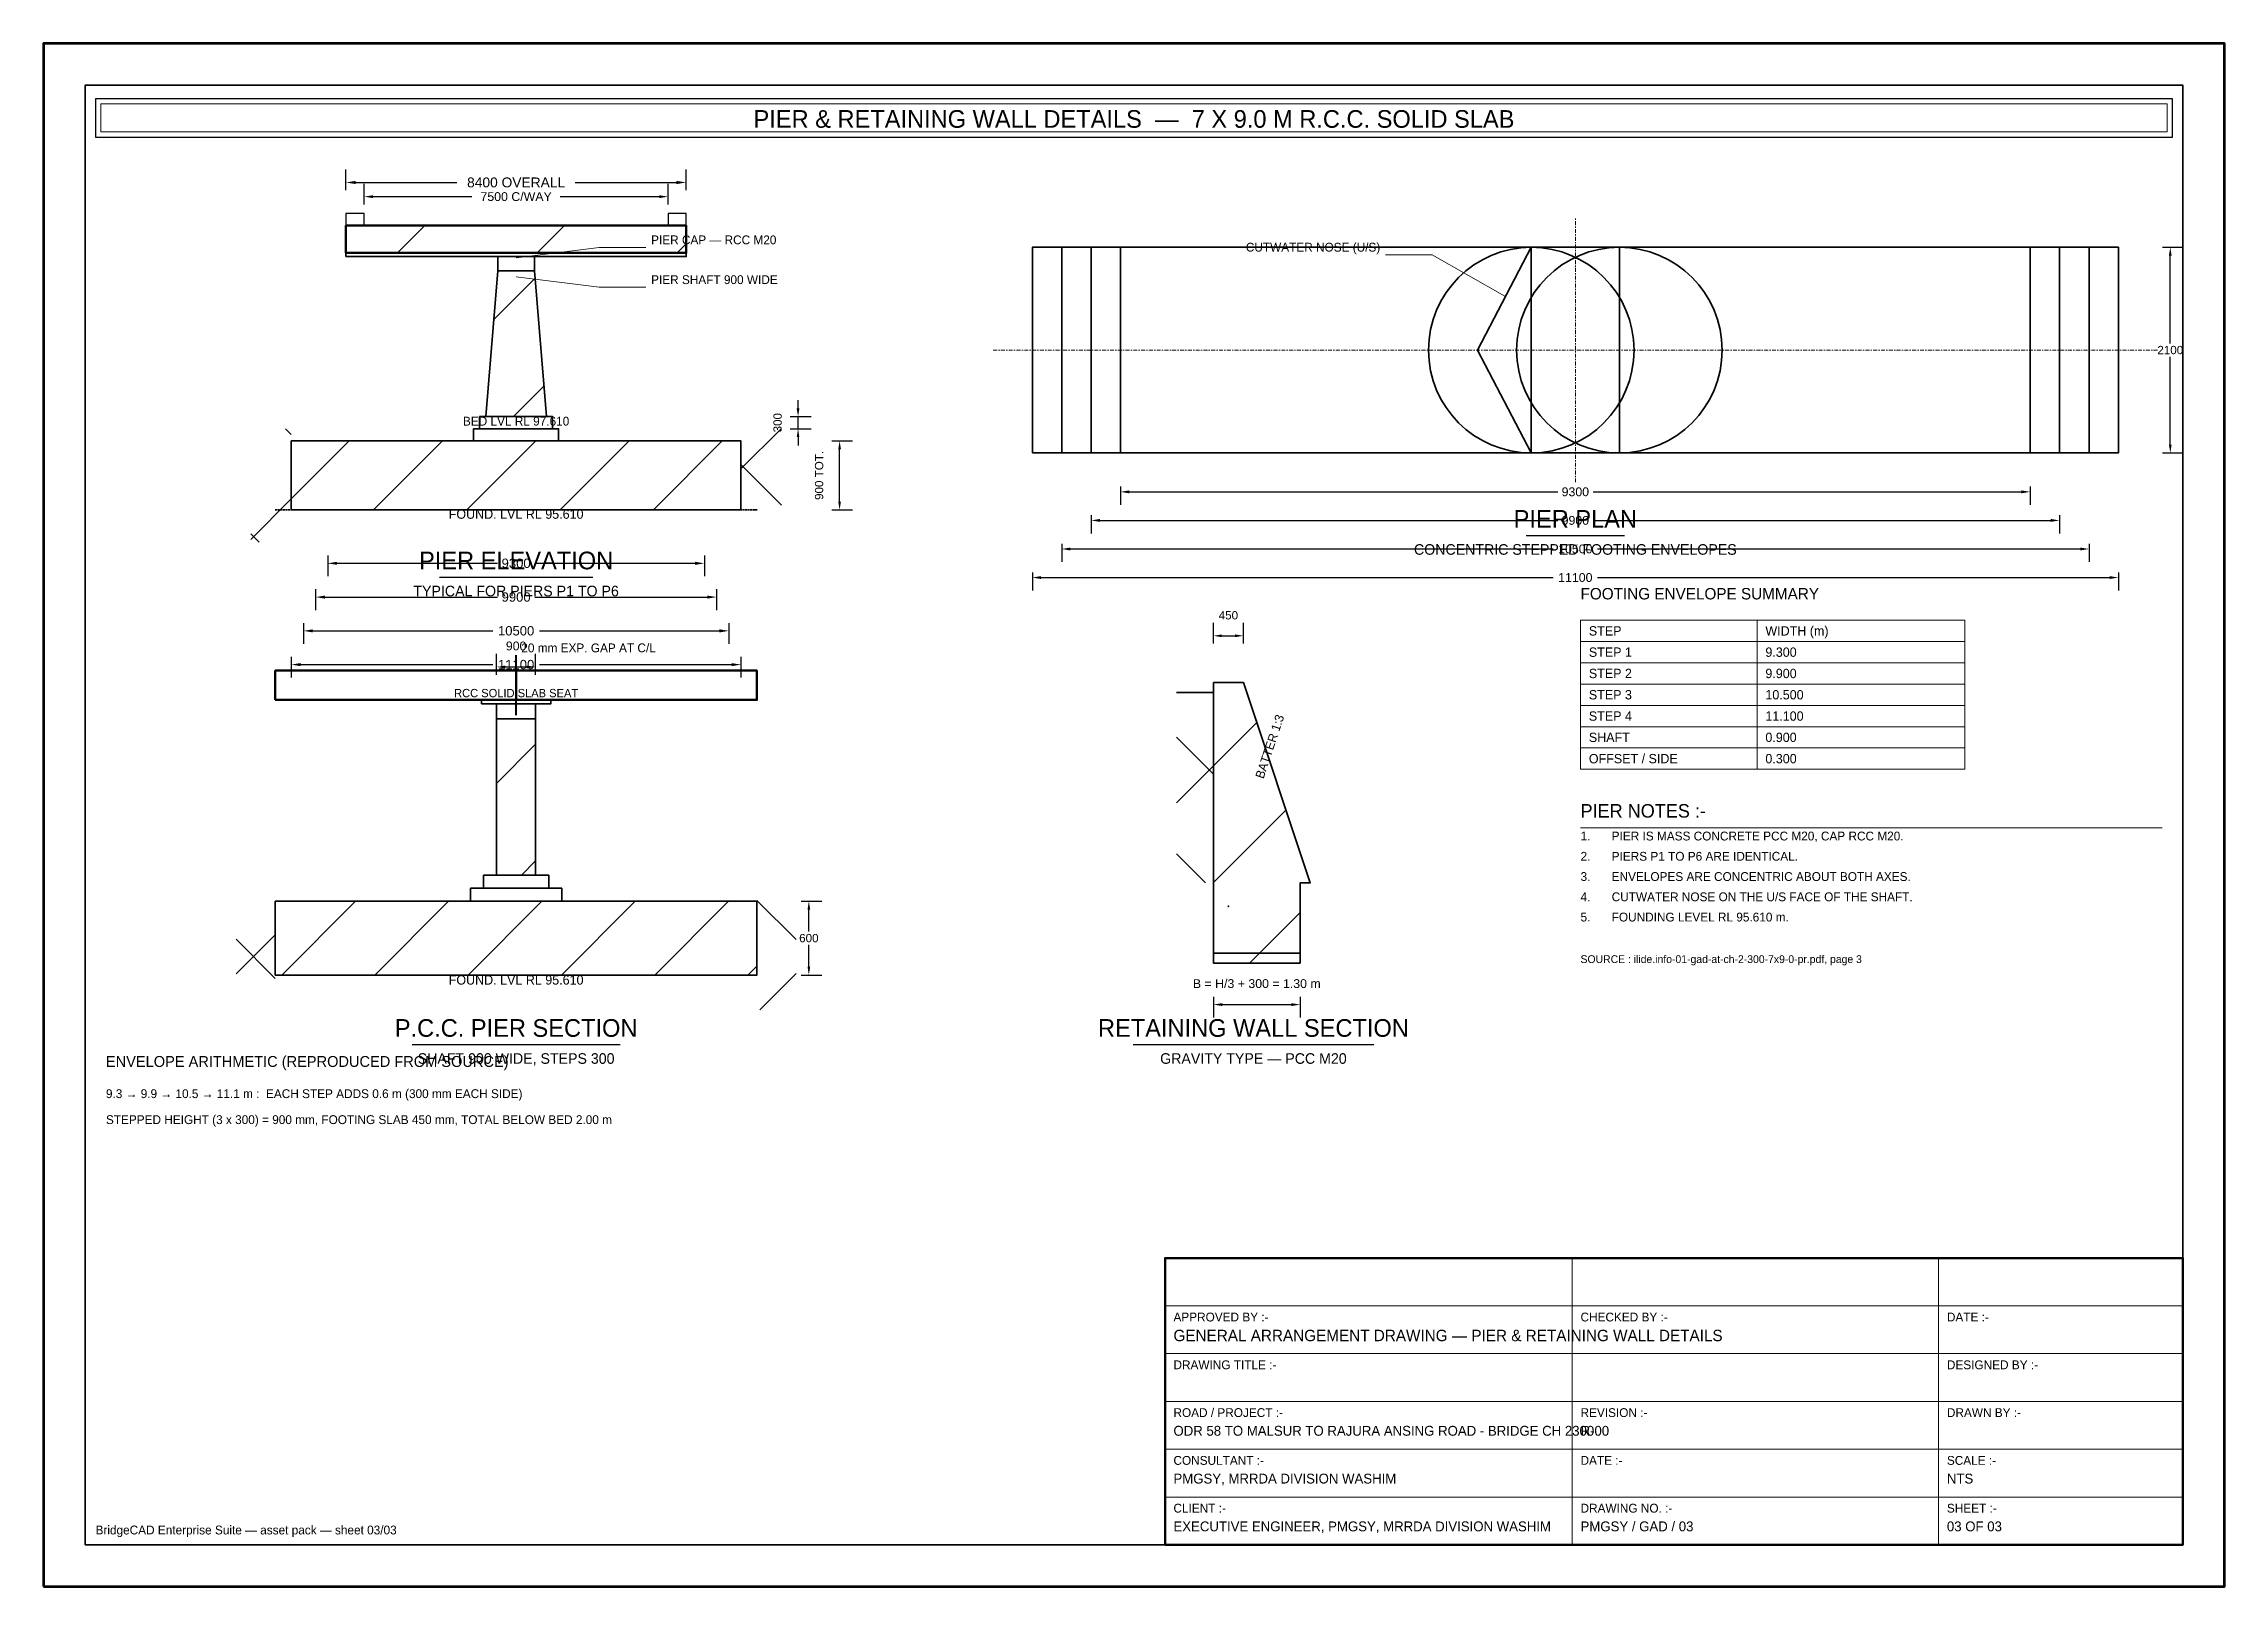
# Model space of a CAD drawing. Header units: metres. Extents: x 0 to 420, y 0 to 297.
import ezdxf
from ezdxf.enums import TextEntityAlignment as Align

# ---------------------------------------------------------------- set-up
doc = ezdxf.new("R2010")
doc.units = ezdxf.units.M
doc.linetypes.add('CENTER', pattern=[1.5, 0.75, -0.25, 0.25, -0.25])
doc.linetypes.add('DASHED', pattern=[0.5, 0.375, -0.125])
for name, color, linetype, lineweight in [('BORDER-INNER', 7, 'Continuous', 35), ('BORDER-OUTER', 7, 'Continuous', 70), ('CIVIL-GROUND', 3, 'Continuous', 35), ('DIM-LEADER', 3, 'Continuous', 18), ('DIM-LINEAR', 3, 'Continuous', 18), ('FOUND-CAP', 2, 'Continuous', 35), ('FOUND-OPEN', 2, 'Continuous', 35), ('FOUND-SOIL', 34, 'Continuous', 18), ('STRUC-CENTRE', 6, 'CENTER', 18), ('STRUC-HATCHING', 8, 'Continuous', 18), ('SUB-ABUT', 3, 'Continuous', 35), ('SUB-EXPJOINT', 6, 'Continuous', 25), ('SUB-PIER', 2, 'Continuous', 35), ('SUPER-DECK', 2, 'Continuous', 50), ('SUPER-KERB', 7, 'Continuous', 25), ('SUPER-WEARING', 8, 'Continuous', 25), ('TABL', 7, 'Continuous', 18), ('TEXT-GENERAL', 7, 'Continuous', 18), ('TEXT-HEADER', 7, 'Continuous', 25), ('TEXT-LEVEL', 5, 'Continuous', 18), ('TEXT-SPEC', 7, 'Continuous', 13), ('TEXT-TITLE', 7, 'Continuous', 25), ('TITLEBLK-BOX', 7, 'Continuous', 50), ('TITLEBLK-TEXT', 7, 'Continuous', 18)]:
    doc.layers.add(name, color=color, linetype=linetype, lineweight=lineweight)
doc.styles.add('BRIDGE_STD', font='Arial.ttf')
doc.dimstyles.new('pmb100', dxfattribs={"dimtxt": 2.5, "dimasz": 0.9375, "dimexe": 2.5, "dimexo": 2.5, "dimtad": 0, "dimtih": 1, "dimdec": 0, "dimtxsty": 'BRIDGE_STD', "dimcen": 2.5, "dimazin": 3, "dimtfac": 1, "dimtmove": 0, "dimatfit": 3})

msp = doc.modelspace()

# ---------------------------------------------------------------- hatches: boundary and pattern name
at = {"layer": 'FOUND-SOIL'}
h = msp.add_hatch(dxfattribs=at)
h.set_pattern_fill('ANSI37', scale=6)
h.paths.add_polyline_path([(39.89, 201), (47.7, 201), (47.7, 222.85), (39.89, 222.85)])
h = msp.add_hatch(dxfattribs=at)
h.set_pattern_fill('ANSI37', scale=6)
h.paths.add_polyline_path([(134.3, 201), (142.11, 201), (142.11, 222.85), (134.3, 222.85)])
h = msp.add_hatch(dxfattribs=at)
h.set_pattern_fill('ANSI37', scale=5)
h.paths.add_polyline_path([(218.21, 135.43), (225.29, 135.43), (225.29, 172.07), (218.21, 172.07)])
h = msp.add_hatch(dxfattribs=at)
h.set_pattern_fill('ANSI37', scale=6)
h.paths.add_polyline_path([(37.09, 111), (44.62, 111), (44.62, 134.4), (37.09, 134.4)])
h = msp.add_hatch(dxfattribs=at)
h.set_pattern_fill('ANSI37', scale=6)
h.paths.add_polyline_path([(137.38, 111), (144.91, 111), (144.91, 134.4), (137.38, 134.4)])
at = {"layer": 'STRUC-HATCHING'}
h = msp.add_hatch(dxfattribs=at)
h.set_pattern_fill('ANSI31', scale=6)
h.paths.add_polyline_path([(58.23, 256.71), (123.77, 256.71), (123.77, 261.98), (58.23, 261.98)])
h = msp.add_hatch(dxfattribs=at)
h.set_pattern_fill('ANSI31', scale=5)
h.paths.add_polyline_path([(87.49, 253.28), (94.51, 253.28), (96.85, 225.19), (85.15, 225.19)])
h = msp.add_hatch(dxfattribs=at)
h.set_pattern_fill('ANSI31', scale=4)
h.paths.add_polyline_path([(47.7, 207.24), (134.3, 207.24), (134.3, 220.51), (47.7, 220.51)])
h = msp.add_hatch(dxfattribs=at)
h.set_pattern_fill('ANSI31', scale=5)
h.paths.add_polyline_path([(225.29, 174), (231.07, 174), (243.93, 135.43), (242, 135.43), (242, 120), (225.29, 120)])
h = msp.add_hatch(dxfattribs=at)
h.set_pattern_fill('ANSI31', scale=5)
h.paths.add_polyline_path([(87.24, 167), (94.76, 167), (94.76, 136.91), (87.24, 136.91)])
h = msp.add_hatch(dxfattribs=at)
h.set_pattern_fill('ANSI31', scale=4)
h.paths.add_polyline_path([(44.62, 117.69), (137.38, 117.69), (137.38, 131.89), (44.62, 131.89)])

# ---------------------------------------------------------------- linework, layer by layer
at = {"layer": 'BORDER-INNER', "lineweight": 35}
msp.add_lwpolyline([(8, 8), (412, 8), (412, 289), (8, 289), (8, 8)], dxfattribs=at)
at = {"layer": 'BORDER-INNER', "lineweight": 25}
msp.add_lwpolyline([(10, 279), (410, 279), (410, 286.4), (10, 286.4), (10, 279)], dxfattribs=at)
at = {"layer": 'BORDER-INNER', "lineweight": 9}
msp.add_lwpolyline([(11, 280), (409, 280), (409, 285.4), (11, 285.4), (11, 280)], dxfattribs=at)
at = {"layer": 'BORDER-OUTER', "lineweight": 60}
msp.add_lwpolyline([(0, 0), (420, 0), (420, 297), (0, 297), (0, 0)], dxfattribs=at)
at = {"layer": 'CIVIL-GROUND', "linetype": 'DASHED'}
msp.add_line((44.57, 207.24), (137.43, 207.24), dxfattribs=at)
at = {"layer": 'CIVIL-GROUND'}
msp.add_line((218.21, 172.07), (225.29, 172.07), dxfattribs=at)
at = {"layer": 'DIM-LEADER', "lineweight": 9}
for p, q in [((91, 255.77), (107, 257.77)), ((107, 257.77), (116, 257.77)), ((267.43, 256.36), (258.43, 256.36)), ((281.43, 248.36), (267.43, 256.36)), ((91, 252.11), (107, 250.11)), ((107, 250.11), (116, 250.11))]:
    msp.add_line(p, q, dxfattribs=at)
at = {"layer": 'FOUND-CAP'}
msp.add_lwpolyline([(207.38, 218.21), (382.62, 218.21), (382.62, 257.79), (207.38, 257.79), (207.38, 218.21)], dxfattribs=at)
at = {"layer": 'FOUND-OPEN'}
for points in [[(47.7, 207.24), (134.3, 207.24), (134.3, 220.51), (47.7, 220.51), (47.7, 207.24)], [(44.62, 117.69), (137.38, 117.69), (137.38, 131.89), (44.62, 131.89), (44.62, 117.69)], [(225.29, 120), (242, 120), (242, 121.93), (225.29, 121.93), (225.29, 120)]]:
    msp.add_lwpolyline(points, dxfattribs=at)
at = {"layer": 'STRUC-CENTRE', "linetype": 'CENTER'}
for p, q in [((295, 212.56), (295, 263.44)), ((182.88, 238), (407.12, 238))]:
    msp.add_line(p, q, dxfattribs=at)
at = {"layer": 'SUB-ABUT'}
msp.add_lwpolyline([(225.29, 174), (231.07, 174), (243.93, 135.43), (242, 135.43), (242, 120), (225.29, 120), (225.29, 174)], dxfattribs=at)
at = {"layer": 'SUB-EXPJOINT', "color": 1, "lineweight": 40}
msp.add_line((91, 167.75), (91, 179.24), dxfattribs=at)
at = {"layer": 'SUB-PIER'}
for points in [[(58.23, 256.01), (123.77, 256.01), (123.77, 256.71), (58.23, 256.71), (58.23, 256.01)], [(190.42, 218.21), (399.58, 218.21), (399.58, 257.79), (190.42, 257.79), (190.42, 218.21)], [(196.07, 218.21), (393.93, 218.21), (393.93, 257.79), (196.07, 257.79), (196.07, 218.21)], [(201.73, 218.21), (388.27, 218.21), (388.27, 257.79), (201.73, 257.79), (201.73, 218.21)], [(286.52, 218.21), (276.16, 238), (286.52, 257.79)], [(286.52, 218.21), (303.48, 218.21), (303.48, 257.79), (286.52, 257.79), (286.52, 218.21)], [(87.49, 253.28), (94.51, 253.28), (96.85, 225.19), (85.15, 225.19), (87.49, 253.28)], [(87.49, 253.28), (94.51, 253.28), (94.51, 256.01), (87.49, 256.01), (87.49, 253.28)], [(82.81, 220.51), (99.19, 220.51), (99.19, 222.85), (82.81, 222.85), (82.81, 220.51)], [(83.98, 222.85), (98.02, 222.85), (98.02, 225.19), (83.98, 225.19), (83.98, 222.85)], [(84.31, 169.92), (97.69, 169.92), (97.69, 170.67), (84.31, 170.67), (84.31, 169.92)], [(87.24, 167), (94.76, 167), (94.76, 169.92), (87.24, 169.92), (87.24, 167)], [(87.24, 167), (94.76, 167), (94.76, 136.91), (87.24, 136.91), (87.24, 167)], [(82.22, 131.89), (99.78, 131.89), (99.78, 134.4), (82.22, 134.4), (82.22, 131.89)], [(84.73, 134.4), (97.27, 134.4), (97.27, 136.91), (84.73, 136.91), (84.73, 134.4)]]:
    msp.add_lwpolyline(points, dxfattribs=at)
for centre, radius in [((286.52, 238), 19.79), ((303.48, 238), 19.79), ((228.18, 130.93), 0.06)]:
    msp.add_circle(centre, radius, dxfattribs=at)
at = {"layer": 'SUPER-DECK'}
for points in [[(58.23, 256.71), (123.77, 256.71), (123.77, 261.98), (58.23, 261.98), (58.23, 256.71)], [(44.62, 170.67), (91, 170.67), (91, 176.31), (44.62, 176.31), (44.62, 170.67)], [(91, 170.67), (137.38, 170.67), (137.38, 176.31), (91, 176.31), (91, 170.67)]]:
    msp.add_lwpolyline(points, dxfattribs=at)
at = {"layer": 'SUPER-KERB'}
for points in [[(58.23, 261.98), (61.74, 261.98), (61.74, 264.32), (58.23, 264.32), (58.23, 261.98)], [(120.26, 261.98), (123.77, 261.98), (123.77, 264.32), (120.26, 264.32), (120.26, 261.98)]]:
    msp.add_lwpolyline(points, dxfattribs=at)
at = {"layer": 'SUPER-WEARING', "lineweight": 30}
msp.add_line((58.23, 261.98), (123.77, 261.98), dxfattribs=at)
at = {"layer": 'TABL', "lineweight": 9}
for p, q in [((330, 181.9), (330, 186)), ((296, 181.9), (370, 181.9)), ((330, 177.8), (330, 181.9)), ((296, 177.8), (370, 177.8)), ((330, 173.7), (330, 177.8)), ((296, 173.7), (370, 173.7)), ((330, 169.6), (330, 173.7)), ((296, 169.6), (370, 169.6)), ((330, 165.5), (330, 169.6)), ((296, 165.5), (370, 165.5)), ((330, 161.4), (330, 165.5)), ((296, 161.4), (370, 161.4)), ((330, 157.3), (330, 161.4))]:
    msp.add_line(p, q, dxfattribs=at)
at = {"layer": 'TABL', "lineweight": 18}
msp.add_lwpolyline([(296, 157.3), (370, 157.3), (370, 186), (296, 186), (296, 157.3)], dxfattribs=at)
at = {"layer": 'TEXT-HEADER', "lineweight": 9}
msp.add_line((296, 146), (408, 146), dxfattribs=at)
at = {"layer": 'TEXT-TITLE'}
for p, q in [((285.51, 202.3), (304.49, 202.3)), ((76.24, 194.3), (105.76, 194.3)), ((70.97, 104.3), (111.03, 104.3)), ((209.81, 104.3), (256.19, 104.3))]:
    msp.add_line(p, q, dxfattribs=at)
at = {"layer": 'TITLEBLK-BOX', "lineweight": 18}
for p, q in [((294.4, 8), (294.4, 63.2)), ((364.96, 8), (364.96, 63.2)), ((216, 54), (412, 54)), ((216, 44.8), (412, 44.8)), ((216, 35.6), (412, 35.6)), ((216, 26.4), (412, 26.4)), ((216, 17.2), (412, 17.2))]:
    msp.add_line(p, q, dxfattribs=at)
at = {"layer": 'TITLEBLK-BOX', "lineweight": 50}
msp.add_lwpolyline([(216, 8), (412, 8), (412, 63.2), (216, 63.2), (216, 8)], dxfattribs=at)

# ---------------------------------------------------------------- texts
at = {"layer": 'TEXT-GENERAL'}
for s, height, p in [('STEP 1', 1.8, (297.6, 178.95)), ('9.300', 1.8, (331.6, 178.95)), ('STEP 2', 1.8, (297.6, 174.85)), ('9.900', 1.8, (331.6, 174.85)), ('STEP 3', 1.8, (297.6, 170.75)), ('10.500', 1.8, (331.6, 170.75)), ('STEP 4', 1.8, (297.6, 166.65)), ('11.100', 1.8, (331.6, 166.65)), ('SHAFT', 1.8, (297.6, 162.55)), ('0.900', 1.8, (331.6, 162.55)), ('OFFSET / SIDE', 1.8, (297.6, 158.45)), ('0.300', 1.8, (331.6, 158.45)), ('PIER IS MASS CONCRETE PCC M20, CAP RCC M20.', 1.7, (302, 143.6)), ('PIERS P1 TO P6 ARE IDENTICAL.', 1.7, (302, 139.7)), ('ENVELOPES ARE CONCENTRIC ABOUT BOTH AXES.', 1.7, (302, 135.8)), ('CUTWATER NOSE ON THE U/S FACE OF THE SHAFT.', 1.7, (302, 131.9)), ('FOUNDING LEVEL RL 95.610 m.', 1.7, (302, 128))]:
    msp.add_text(s, height=height, dxfattribs=at).set_placement(p)
at = {"layer": 'TEXT-HEADER'}
for s, p in [('CONCENTRIC STEPPED FOOTING ENVELOPES', (295, 198.6)), ('TYPICAL FOR PIERS P1 TO P6', (91, 190.6)), ('SHAFT 900 WIDE, STEPS 300', (91, 100.6)), ('GRAVITY TYPE — PCC M20', (233, 100.6))]:
    msp.add_text(s, height=2.04, dxfattribs=at).set_placement(p, align=Align.CENTER)
for s, height, p in [('FOOTING ENVELOPE SUMMARY', 2.2, (296, 190)), ('STEP', 1.8, (297.6, 183.05)), ('WIDTH (m)', 1.8, (331.6, 183.05)), ('PIER NOTES :-', 2.6, (296, 148)), ('ENVELOPE ARITHMETIC (REPRODUCED FROM SOURCE)', 2.1, (12, 100))]:
    msp.add_text(s, height=height, dxfattribs=at).set_placement(p)
at = {"layer": 'TEXT-LEVEL'}
for s, height, p in [('BED LVL RL 97.610', 1.7, (91, 223.47)), ('FOUND. LVL RL 95.610', 1.8, (91, 205.53)), ('FOUND. LVL RL 95.610', 1.8, (91, 115.85))]:
    msp.add_text(s, height=height, dxfattribs=at).set_placement(p, align=Align.CENTER)
at = {"layer": 'TEXT-SPEC'}
for s, height, p in [('PIER CAP — RCC M20', 1.7, (117, 258.37)), ('PIER SHAFT 900 WIDE', 1.7, (117, 250.71)), ('20 mm EXP. GAP AT C/L', 1.7, (92, 179.82)), ('1.', 1.7, (296, 143.6)), ('2.', 1.7, (296, 139.7)), ('3.', 1.7, (296, 135.8)), ('4.', 1.7, (296, 131.9)), ('5.', 1.7, (296, 128)), ('SOURCE : ilide.info-01-gad-at-ch-2-300-7x9-0-pr.pdf, page 3', 1.5, (296, 120)), ('9.3 → 9.9 → 10.5 → 11.1 m :  EACH STEP ADDS 0.6 m (300 mm EACH SIDE)', 1.7, (12, 94)), ('STEPPED HEIGHT (3 x 300) = 900 mm, FOOTING SLAB 450 mm, TOTAL BELOW BED 2.00 m', 1.7, (12, 89)), ('BridgeCAD Enterprise Suite — asset pack — sheet 03/03', 1.7, (10, 10))]:
    msp.add_text(s, height=height, dxfattribs=at).set_placement(p)
msp.add_text('CUTWATER NOSE (U/S)', height=1.7, dxfattribs=at).set_placement((257.43, 256.96), align=Align.RIGHT)
msp.add_text('RCC SOLID SLAB SEAT', height=1.6, dxfattribs=at).set_placement((91, 171.17), align=Align.CENTER)
msp.add_text('BATTER 1:3', height=1.7, rotation=71.6, dxfattribs=at).set_placement((234.93, 155.36))
at = {"layer": 'TEXT-TITLE'}
for s, p in [('PIER & RETAINING WALL DETAILS  —  7 X 9.0 M R.C.C. SOLID SLAB', (210, 280.8)), ('PIER PLAN', (295, 203.8)), ('PIER ELEVATION', (91, 195.8)), ('P.C.C. PIER SECTION', (91, 105.8)), ('RETAINING WALL SECTION', (233, 105.8))]:
    msp.add_text(s, height=3.4, dxfattribs=at).set_placement(p, align=Align.CENTER)
at = {"layer": 'TITLEBLK-TEXT'}
for s, height, p in [('APPROVED BY :-', 1.7, (217.6, 51)), ('CHECKED BY :-', 1.7, (296, 51)), ('DATE :-', 1.7, (366.56, 51)), ('GENERAL ARRANGEMENT DRAWING — PIER & RETAINING WALL DETAILS', 2.2, (217.6, 47.2)), ('DRAWING TITLE :-', 1.7, (217.6, 41.8)), ('DESIGNED BY :-', 1.7, (366.56, 41.8)), ('ROAD / PROJECT :-', 1.7, (217.6, 32.6)), ('REVISION :-', 1.7, (296, 32.6)), ('DRAWN BY :-', 1.7, (366.56, 32.6)), ('ODR 58 TO MALSUR TO RAJURA ANSING ROAD - BRIDGE CH 2300', 1.9, (217.6, 29)), ('R-00', 1.9, (296, 29)), ('CONSULTANT :-', 1.7, (217.6, 23.4)), ('PMGSY, MRRDA DIVISION WASHIM', 1.9, (217.6, 19.8)), ('DATE :-', 1.7, (296, 23.4)), ('SCALE :-', 1.7, (366.56, 23.4)), ('NTS', 1.9, (366.56, 19.8)), ('CLIENT :-', 1.7, (217.6, 14.2)), ('DRAWING NO. :-', 1.7, (296, 14.2)), ('PMGSY / GAD / 03', 1.9, (296, 10.6)), ('SHEET :-', 1.7, (366.56, 14.2)), ('EXECUTIVE ENGINEER, PMGSY, MRRDA DIVISION WASHIM', 1.9, (217.6, 10.6)), ('03 OF 03', 1.9, (366.56, 10.6))]:
    msp.add_text(s, height=height, dxfattribs=at).set_placement(p)

# ---------------------------------------------------------------- dimensions: what is measured, and where the dimension line sits
at = {"layer": 'DIM-LINEAR'}
for base, p1, p2, text, override in [((58.23, 270.27), (58.23, 266.27), (123.77, 266.27), '8400 OVERALL', {"dimtxt": 1.9, "dimasz": 1.9, "dimgap": 0.76, "dimclrt": 3}), ((61.74, 267.54), (61.74, 263.54), (120.26, 263.54), '7500 C/WAY', {"dimtxt": 1.7, "dimasz": 1.7, "dimgap": 0.68, "dimclrt": 3}), ((207.38, 210.71), (207.38, 214.21), (382.62, 214.21), '9300', {"dimtxt": 1.7, "dimasz": 1.7, "dimgap": 0.68, "dimclrt": 3}), ((201.73, 205.21), (201.73, 208.71), (388.27, 208.71), '9900', {"dimtxt": 1.7, "dimasz": 1.7, "dimgap": 0.68, "dimclrt": 3}), ((196.07, 199.71), (196.07, 203.21), (393.93, 203.21), '10500', {"dimtxt": 1.7, "dimasz": 1.7, "dimgap": 0.68, "dimclrt": 3}), ((54.72, 196.95), (54.72, 200.95), (127.28, 200.95), '9300', {"dimtxt": 1.8, "dimasz": 1.8, "dimgap": 0.72, "dimclrt": 3}), ((190.42, 194.21), (190.42, 197.71), (399.58, 197.71), '11100', {"dimtxt": 1.7, "dimasz": 1.7, "dimgap": 0.68, "dimclrt": 3}), ((52.38, 190.45), (52.38, 194.45), (129.62, 194.45), '9900', {"dimtxt": 1.8, "dimasz": 1.8, "dimgap": 0.72, "dimclrt": 3}), ((50.04, 183.95), (50.04, 187.95), (131.96, 187.95), '10500', {"dimtxt": 1.8, "dimasz": 1.8, "dimgap": 0.72, "dimclrt": 3}), ((225.29, 183), (225.29, 179), (231.07, 179), '450', {"dimtxt": 1.6, "dimasz": 1.6, "dimgap": 0.64, "dimclrt": 3}), ((47.7, 177.45), (47.7, 181.45), (134.3, 181.45), '11100', {"dimtxt": 1.8, "dimasz": 1.8, "dimgap": 0.72, "dimclrt": 3}), ((87.24, 177), (87.24, 173), (94.76, 173), '900', {"dimtxt": 1.7, "dimasz": 1.7, "dimgap": 0.68, "dimclrt": 3}), ((225.29, 112), (225.29, 116), (242, 116), 'B = H/3 + 300 = 1.30 m', {"dimtxt": 1.7, "dimasz": 1.7, "dimgap": 0.68, "dimclrt": 3})]:
    msp.add_linear_dim(base=base, p1=p1, p2=p2, text=text, dimstyle='pmb100', override=override, dxfattribs=at).render()
for base, p1, p2, text in [((409.58, 218.21), (405.58, 218.21), (405.58, 257.79), '2100'), ((145.3, 222.85), (141.3, 222.85), (141.3, 225.19), '300'), ((153.3, 207.24), (149.3, 207.24), (149.3, 220.51), '900 TOT.'), ((147.38, 117.69), (143.38, 117.69), (143.38, 131.89), '600')]:
    msp.add_linear_dim(base=base, p1=p1, p2=p2, angle=90, text=text, dimstyle='pmb100', override={"dimtxt": 1.6, "dimasz": 1.6, "dimgap": 0.64, "dimclrt": 3}, dxfattribs=at).render()

doc.saveas('drawing.dxf')
